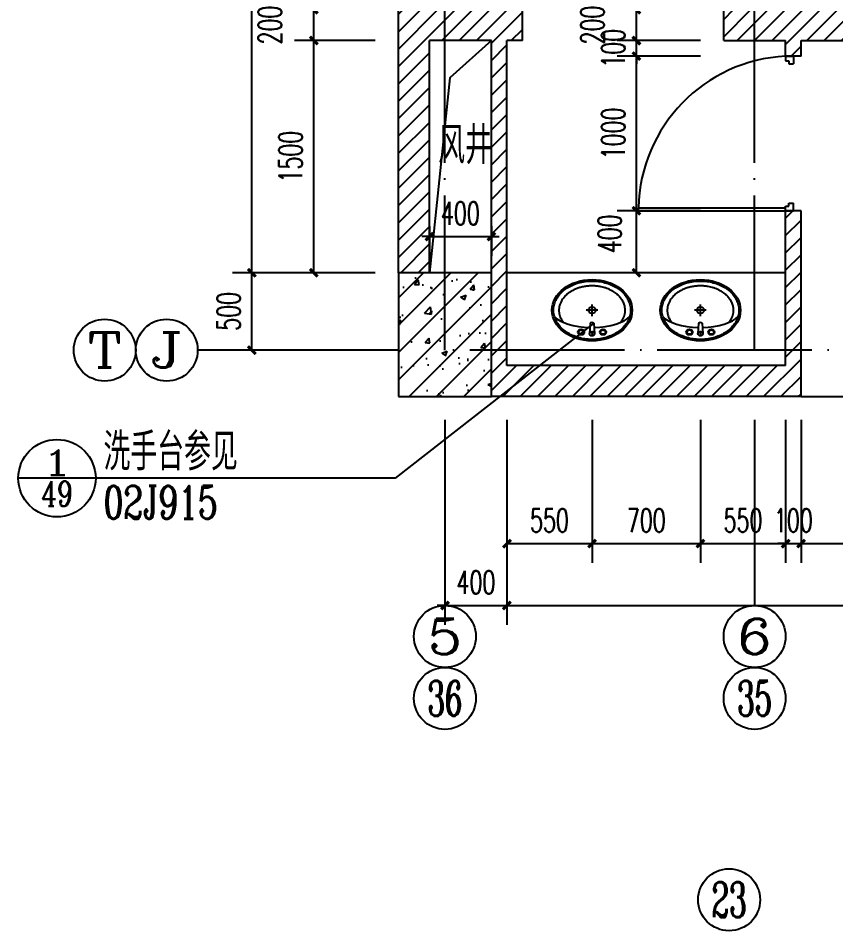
# Model space of a CAD drawing. Extents: x 307762 to 522490, y -326758 to -245675.
# Drawn here: x 349380 to 354660, y -309156 to -303261 of the extents above; entities that cross this region are included whole.
import ezdxf
from ezdxf.enums import TextEntityAlignment as Align

# ---------------------------------------------------------------- set-up
doc = ezdxf.new("R2010")
doc.units = 0
doc.header["$LTSCALE"] = 1000
doc.header["$MEASUREMENT"] = 0
doc.linetypes.add('DOTE', pattern=[2.42, 2, -0.2, 0.02, -0.2])
doc.layers.get('0').update_dxf_attribs({"linetype": 'CONTINUOUS'})
doc.layers.get('Defpoints').update_dxf_attribs({"color": 6, "linetype": 'CONTINUOUS'})
for name, color, linetype in [('A-卫生间', 173, 'CONTINUOUS'), ('A-墙线', 2, 'CONTINUOUS'), ('A-门', 167, 'CONTINUOUS'), ('AXIS', 3, 'CONTINUOUS'), ('AXIS_TEXT', 7, 'CONTINUOUS'), ('COLUMN', 2, 'CONTINUOUS'), ('DIM_IDEN', 3, 'CONTINUOUS'), ('DOTE', 1, 'DOTE'), ('PUB_DIM', 3, 'CONTINUOUS'), ('PUB_HATCH', 250, 'CONTINUOUS'), ('PUB_TEXT', 7, 'CONTINUOUS'), ('洞口线', 207, 'CONTINUOUS')]:
    doc.layers.add(name, color=color, linetype=linetype)
doc.styles.add('_TCH_AXIS', font='COMPLEX', dxfattribs={"bigfont": 'GBCBIG'})
doc.styles.add('_TCH_DIM', font='SIMPLEX', dxfattribs={"bigfont": 'GBCBIG'})
doc.styles.add('_TCH_LABEL', font='COMPLEX', dxfattribs={"bigfont": 'GBCBIG'})
doc.styles.add('COMPLEX', font='COMPLEX')
doc.styles.add('DIM_FONT', font='SIMPLEX.shx', dxfattribs={"width": 0.65})
doc.dimstyles.new('DIMN50', dxfattribs={"dimscale": 0.5, "dimtxt": 300, "dimasz": 100, "dimexe": 250, "dimexo": 300, "dimgap": 150, "dimtad": 1, "dimdec": 0, "dimzin": 0, "dimdsep": 46, "dimtxsty": 'DIM_FONT', "dimblk": 'ARCHTICK', "dimcen": 0.09, "dimclrt": 7, "dimazin": 2, "dimtfac": 1, "dimtdec": 0, "dimtix": 1, "dimtmove": 2, "dimatfit": 3, "dimfxl": 0, "dimtolj": 1, "dimtzin": 0, "dimarcsym": 0})

# ---------------------------------------------------------------- blocks, each defined once
blk = doc.blocks.new('手盆')
at = {"layer": 'A-卫生间'}
for p, q in [((113.4, 11.8), (46, 15.8)), ((160.3, 0), (235.3, 0)), ((197.8, -36.7), (197.8, 38.4)), ((113.4, -10.8), (46, -15.8))]:
    blk.add_line(p, q, dxfattribs=at)
for centre, major_axis, ratio, start_param, end_param in [((197.8, 0), (0, 259), 0.763797, 3.141593, 9.424778), ((194, 0), (0, 259), 0.413212, 0.351725, 1.519021), ((106.1, 0.5), (0, 13.9), 0.9, 3.760941, 5.663837), ((194, 0), (0, 259), 0.413212, 1.620217, 2.789865)]:
    blk.add_ellipse(centre, major_axis=major_axis, ratio=ratio, start_param=start_param, end_param=end_param, dxfattribs=at)
for centre, major_axis in [((56.4, 70.6), (0, 20.6)), ((56.4, 70.6), (0, 15.6)), ((46, 0), (0, 15.8)), ((197.8, 0), (0, 23.4)), ((56.4, -70.6), (0, 20.6)), ((56.4, -70.6), (0, 15.6))]:
    blk.add_ellipse(centre, major_axis=major_axis, ratio=0.9, dxfattribs=at)
for points, knots in [([(197.8, -249), (204.4, -249), (211, -248.5), (228.3, -246.1), (239, -243.4), (259.8, -235.6), (270, -230.5), (289.6, -218.1), (299, -210.7), (316.7, -194), (325, -184.6), (340.3, -164), (347.3, -152.8), (359.7, -129), (365.1, -116.4), (374.2, -90.1), (377.9, -76.4), (383.4, -48.4), (385.2, -34.1), (386.9, -5.2), (386.8, 9.3), (384.7, 38.2), (382.7, 52.5), (376.9, 80.3), (373, 93.9), (363.6, 120.1), (358, 132.6), (345.3, 156.1), (338.2, 167.1), (322.7, 187.3), (314.2, 196.5), (296.3, 212.9), (286.8, 220), (267.1, 232.1), (256.9, 236.9), (235.9, 244.3), (225.2, 246.8), (203.6, 249.3), (192.8, 249.3), (171.2, 246.9), (160.5, 244.5), (139.5, 237.3), (129.3, 232.4), (109.5, 220.5), (100, 213.4), (82.1, 197.2), (73.6, 188), (58, 167.9), (50.8, 156.9), (38.1, 133.4), (32.4, 121), (22.9, 94.9), (19, 81.3), (13.1, 53.5), (11, 39.2), (8.8, 10.4), (8.7, -4.1), (10.3, -33), (12.1, -47.3), (17.5, -75.4), (21.2, -89.1), (30.2, -115.5), (35.6, -128.1), (47.9, -152), (54.8, -163.2), (70.1, -183.9), (78.4, -193.3), (96, -210.2), (105.4, -217.6), (124.9, -230.1), (135.1, -235.3), (155.9, -243.2), (166.6, -246), (184.1, -248.5), (191, -249), (197.8, -249)], [0, 0, 0, 0, 0.105369, 0.105369, 0.278747, 0.278747, 0.452125, 0.452125, 0.625504, 0.625504, 0.798882, 0.798882, 0.97226, 0.97226, 1.145639, 1.145639, 1.319017, 1.319017, 1.492395, 1.492395, 1.665774, 1.665774, 1.839152, 1.839152, 2.01253, 2.01253, 2.185909, 2.185909, 2.359287, 2.359287, 2.532665, 2.532665, 2.706044, 2.706044, 2.879422, 2.879422, 3.0528, 3.0528, 3.226179, 3.226179, 3.399557, 3.399557, 3.572935, 3.572935, 3.746313, 3.746313, 3.919692, 3.919692, 4.09307, 4.09307, 4.266448, 4.266448, 4.439827, 4.439827, 4.613205, 4.613205, 4.786583, 4.786583, 4.959962, 4.959962, 5.13334, 5.13334, 5.306718, 5.306718, 5.480097, 5.480097, 5.653475, 5.653475, 5.826853, 5.826853, 6.000232, 6.000232, 6.17361, 6.17361, 6.283185, 6.283185, 6.283185, 6.283185]), ([(119.2, -185.1), (121, -186.6), (122.8, -187.9), (129.9, -193), (135.3, -196.4), (146.3, -202.3), (151.9, -204.8), (163.2, -208.9), (168.9, -210.5), (180.3, -212.8), (185.8, -213.5), (193.6, -213.9), (195.7, -214), (197.8, -214), (203.7, -214), (209.5, -213.6), (222.3, -211.6), (229.3, -209.9), (240.8, -205.9), (245.3, -204), (254.2, -199.8), (258.6, -197.3), (268.8, -191), (274.5, -186.9), (285.6, -177.6), (290.9, -172.5), (300.1, -162.5), (304.1, -157.7), (313.6, -145), (318.9, -136.7), (326.6, -122.8), (329.2, -117.5), (334.1, -106.7), (336.4, -101.1), (340.8, -89.4), (342.8, -83.2), (346.4, -70.6), (347.9, -64.2), (351.1, -49), (352.5, -40.1), (354.4, -22.2), (355, -13.2), (355.2, 4.9), (355, 14), (353.5, 32), (352.4, 40.9), (349.4, 57.8), (347.6, 65.8), (343.4, 81.5), (340.9, 89.1), (335.4, 103.9), (332.3, 111.1), (325.5, 125), (321.8, 131.6), (313.9, 144.3), (309.7, 150.3), (300.9, 161.6), (296.2, 166.9), (286.5, 176.7), (281.4, 181.2), (271.8, 188.8), (267.3, 191.9), (256.4, 198.7), (249.8, 202.1), (238.1, 206.9), (233, 208.7), (222.6, 211.4), (217.4, 212.4), (205.2, 214), (198.1, 214.2), (186, 213.5), (180.9, 212.9), (170.9, 210.9), (165.9, 209.6), (151, 204.7), (141.3, 200.1), (127.5, 191.4), (123.3, 188.4), (119.2, 185.1)], [5.740897, 5.740897, 5.740897, 5.740897, 5.780874, 5.780874, 5.896829, 5.896829, 6.012784, 6.012784, 6.128739, 6.128739, 6.240697, 6.240697, 6.283185, 6.283185, 6.283185, 6.399826, 6.399826, 6.5409, 6.5409, 6.634, 6.634, 6.7271, 6.7271, 6.852188, 6.852188, 6.977276, 6.977276, 7.077377, 7.077377, 7.229977, 7.229977, 7.317389, 7.317389, 7.404801, 7.404801, 7.497094, 7.497094, 7.589386, 7.589386, 7.712334, 7.712334, 7.835281, 7.835281, 7.958228, 7.958228, 8.081175, 8.081175, 8.194983, 8.194983, 8.30879, 8.30879, 8.422598, 8.422598, 8.537599, 8.537599, 8.6526, 8.6526, 8.767602, 8.767602, 8.884432, 8.884432, 8.982435, 8.982435, 9.119467, 9.119467, 9.224191, 9.224191, 9.328914, 9.328914, 9.470087, 9.470087, 9.571187, 9.571187, 9.672288, 9.672288, 9.874489, 9.874489, 9.967059, 9.967059, 9.967059, 9.967059])]:
    blk.add_open_spline(points, degree=3, knots=knots, dxfattribs=at)
blk.add_point((46, 0), dxfattribs=at)
blk = doc.blocks.new('_ArchTick')
at = {"color": 0, "linetype": 'ByBlock', "const_width": 0.4}
blk.add_lwpolyline([(-0.5, -0.5), (0.5, 0.5)], dxfattribs=at)
blk = doc.blocks.new('*D309')
at = {"layer": 'Defpoints', "color": 0}
for p in [(352036.2, -304454.9), (352436.2, -304454.9), (352436.2, -304671.2)]:
    blk.add_point(p, dxfattribs=at)
at = {"layer": 'PUB_DIM', "color": 0, "lineweight": -2}
for p, q in [((352036.2, -304604.9), (352036.2, -304796.2)), ((352436.2, -304604.9), (352436.2, -304796.2)), ((352036.2, -304671.2), (351986.2, -304671.2)), ((352036.2, -304671.2), (352436.2, -304671.2)), ((352436.2, -304671.2), (352486.2, -304671.2))]:
    blk.add_line(p, q, dxfattribs=at)
at = {"layer": 'PUB_DIM', "color": 0, "lineweight": -2, "xscale": 50, "yscale": 50, "zscale": 50}
blk.add_blockref('_ArchTick', (352036.2, -304671.2), dxfattribs=at)
at = {"layer": 'PUB_DIM', "color": 0, "lineweight": -2, "xscale": 50, "yscale": 50, "zscale": 50, "rotation": 180}
blk.add_blockref('_ArchTick', (352436.2, -304671.2), dxfattribs=at)
at = {"layer": 'PUB_DIM', "color": 7, "insert": (352236.2, -304521.2), "char_height": 150, "attachment_point": 5, "style": 'DIM_FONT'}
blk.add_mtext('\\A1;400', dxfattribs=at)
blk = doc.blocks.new('*D367')
at = {"layer": 'Defpoints', "color": 0}
for p in [(353372.6, -304504.9), (353936.2, -304504.9), (353936.2, -304904.9)]:
    blk.add_point(p, dxfattribs=at)
at = {"layer": 'PUB_DIM', "color": 0, "lineweight": -2}
for p, q in [((353786.2, -304504.9), (353247.6, -304504.9)), ((353372.6, -304904.9), (353372.6, -304504.9)), ((353786.2, -304904.9), (353247.6, -304904.9))]:
    blk.add_line(p, q, dxfattribs=at)
at = {"layer": 'PUB_DIM', "color": 0, "lineweight": -2, "xscale": 50, "yscale": 50, "zscale": 50}
for p, rotation in [((353372.6, -304504.9), 90), ((353372.6, -304904.9), 270)]:
    blk.add_blockref('_ArchTick', p, dxfattribs=dict(at, rotation=rotation))
at = {"layer": 'PUB_DIM', "color": 7, "insert": (353200.1, -304653.6), "char_height": 150, "attachment_point": 5, "rotation": 90, "style": 'DIM_FONT'}
blk.add_mtext('\\A1;400', dxfattribs=at)
blk = doc.blocks.new('*D368')
at = {"layer": 'Defpoints', "color": 0}
for p in [(353372.6, -303504.9), (353936.2, -303504.9), (353936.2, -304504.9)]:
    blk.add_point(p, dxfattribs=at)
at = {"layer": 'PUB_DIM', "color": 0, "lineweight": -2}
for p, q in [((353786.2, -303504.9), (353247.6, -303504.9)), ((353372.6, -304504.9), (353372.6, -303504.9)), ((353786.2, -304504.9), (353247.6, -304504.9))]:
    blk.add_line(p, q, dxfattribs=at)
at = {"layer": 'PUB_DIM', "color": 0, "lineweight": -2, "xscale": 50, "yscale": 50, "zscale": 50}
for p, rotation in [((353372.6, -303504.9), 90), ((353372.6, -304504.9), 270)]:
    blk.add_blockref('_ArchTick', p, dxfattribs=dict(at, rotation=rotation))
at = {"layer": 'PUB_DIM', "color": 7, "insert": (353222.6, -304004.9), "char_height": 150, "attachment_point": 5, "rotation": 90, "style": 'DIM_FONT'}
blk.add_mtext('\\A1;1000', dxfattribs=at)
blk = doc.blocks.new('*D369')
at = {"layer": 'Defpoints', "color": 0}
for p in [(353372.6, -303404.9), (353936.2, -303404.9), (353936.2, -303504.9)]:
    blk.add_point(p, dxfattribs=at)
at = {"layer": 'PUB_DIM', "color": 0, "lineweight": -2}
for p, q in [((353372.6, -303404.9), (353372.6, -303354.9)), ((353786.2, -303404.9), (353247.6, -303404.9)), ((353372.6, -303504.9), (353372.6, -303404.9)), ((353786.2, -303504.9), (353247.6, -303504.9)), ((353372.6, -303504.9), (353372.6, -303554.9))]:
    blk.add_line(p, q, dxfattribs=at)
at = {"layer": 'PUB_DIM', "color": 0, "lineweight": -2, "xscale": 50, "yscale": 50, "zscale": 50}
for p, rotation in [((353372.6, -303404.9), 270), ((353372.6, -303504.9), 90)]:
    blk.add_blockref('_ArchTick', p, dxfattribs=dict(at, rotation=rotation))
at = {"layer": 'PUB_DIM', "color": 7, "insert": (353222.6, -303454.9), "char_height": 150, "attachment_point": 5, "rotation": 90, "style": 'DIM_FONT'}
blk.add_mtext('\\A1;100', dxfattribs=at)
blk = doc.blocks.new('*D370')
at = {"layer": 'Defpoints', "color": 0}
for p in [(353372.6, -303204.9), (353936.2, -303204.9), (353936.2, -303404.9)]:
    blk.add_point(p, dxfattribs=at)
at = {"layer": 'PUB_DIM', "color": 0, "lineweight": -2}
for p, q in [((353786.2, -303204.9), (353247.6, -303204.9)), ((353372.6, -303404.9), (353372.6, -303204.9)), ((353786.2, -303404.9), (353247.6, -303404.9))]:
    blk.add_line(p, q, dxfattribs=at)
at = {"layer": 'PUB_DIM', "color": 0, "lineweight": -2, "xscale": 50, "yscale": 50, "zscale": 50}
for p, rotation in [((353372.6, -303204.9), 90), ((353372.6, -303404.9), 270)]:
    blk.add_blockref('_ArchTick', p, dxfattribs=dict(at, rotation=rotation))
at = {"layer": 'PUB_DIM', "color": 7, "insert": (353088.8, -303304.9), "char_height": 150, "attachment_point": 5, "rotation": 90, "style": 'DIM_FONT'}
blk.add_mtext('\\A1;200', dxfattribs=at)
blk = doc.blocks.new('*D395')
at = {"layer": 'AXIS', "color": 0, "lineweight": -2}
for p, q in [((351686.2, -303204.9), (351164, -303204.9)), ((351289, -303404.9), (351289, -303204.9)), ((351686.2, -303404.9), (351164, -303404.9))]:
    blk.add_line(p, q, dxfattribs=at)
at = {"layer": 'Defpoints', "color": 0}
for p in [(351289, -303204.9), (351836.2, -303204.9), (351836.2, -303404.9)]:
    blk.add_point(p, dxfattribs=at)
at = {"layer": 'AXIS', "color": 0, "lineweight": -2, "xscale": 50, "yscale": 50, "zscale": 50}
for p, rotation in [((351289, -303204.9), 90), ((351289, -303404.9), 270)]:
    blk.add_blockref('_ArchTick', p, dxfattribs=dict(at, rotation=rotation))
at = {"layer": 'AXIS', "color": 7, "insert": (351005.3, -303304.9), "char_height": 150, "attachment_point": 5, "rotation": 90, "style": 'DIM_FONT'}
blk.add_mtext('\\A1;200', dxfattribs=at)
blk = doc.blocks.new('*D396')
at = {"layer": 'AXIS', "color": 0, "lineweight": -2}
for p, q in [((351686.2, -303404.9), (351164, -303404.9)), ((351289, -304904.9), (351289, -303404.9)), ((351686.2, -304904.9), (351164, -304904.9))]:
    blk.add_line(p, q, dxfattribs=at)
at = {"layer": 'Defpoints', "color": 0}
for p in [(351289, -303404.9), (351836.2, -303404.9), (351836.2, -304904.9)]:
    blk.add_point(p, dxfattribs=at)
at = {"layer": 'AXIS', "color": 0, "lineweight": -2, "xscale": 50, "yscale": 50, "zscale": 50}
for p, rotation in [((351289, -303404.9), 90), ((351289, -304904.9), 270)]:
    blk.add_blockref('_ArchTick', p, dxfattribs=dict(at, rotation=rotation))
at = {"layer": 'AXIS', "color": 7, "insert": (351139, -304154.9), "char_height": 150, "attachment_point": 5, "rotation": 90, "style": 'DIM_FONT'}
blk.add_mtext('\\A1;1500', dxfattribs=at)
blk = doc.blocks.new('*D398')
at = {"layer": 'AXIS', "color": 0, "lineweight": -2}
for p, q in [((351686.2, -297504.9), (350764, -297504.9)), ((350889, -304904.9), (350889, -297504.9)), ((351686.2, -304904.9), (350764, -304904.9))]:
    blk.add_line(p, q, dxfattribs=at)
at = {"layer": 'Defpoints', "color": 0}
for p in [(350889, -297504.9), (351836.2, -297504.9), (351836.2, -304904.9)]:
    blk.add_point(p, dxfattribs=at)
at = {"layer": 'AXIS', "color": 0, "lineweight": -2, "xscale": 50, "yscale": 50, "zscale": 50}
for p, rotation in [((350889, -297504.9), 90), ((350889, -304904.9), 270)]:
    blk.add_blockref('_ArchTick', p, dxfattribs=dict(at, rotation=rotation))
at = {"layer": 'AXIS', "color": 7, "insert": (350739, -301204.9), "char_height": 150, "attachment_point": 5, "rotation": 90, "style": 'DIM_FONT'}
blk.add_mtext('\\A1;7400', dxfattribs=at)
blk = doc.blocks.new('*D399')
at = {"layer": 'AXIS', "color": 0, "lineweight": -2}
for p, q in [((351686.2, -304904.9), (350764, -304904.9)), ((350889, -305404.9), (350889, -304904.9)), ((351686.2, -305404.9), (350764, -305404.9))]:
    blk.add_line(p, q, dxfattribs=at)
at = {"layer": 'Defpoints', "color": 0}
for p in [(350889, -304904.9), (351836.2, -304904.9), (351836.2, -305404.9)]:
    blk.add_point(p, dxfattribs=at)
at = {"layer": 'AXIS', "color": 0, "lineweight": -2, "xscale": 50, "yscale": 50, "zscale": 50}
for p, rotation in [((350889, -304904.9), 90), ((350889, -305404.9), 270)]:
    blk.add_blockref('_ArchTick', p, dxfattribs=dict(at, rotation=rotation))
at = {"layer": 'AXIS', "color": 7, "insert": (350739, -305154.9), "char_height": 150, "attachment_point": 5, "rotation": 90, "style": 'DIM_FONT'}
blk.add_mtext('\\A1;500', dxfattribs=at)
blk = doc.blocks.new('*D400')
at = {"layer": 'AXIS', "color": 0, "lineweight": -2}
for p, q in [((352536.2, -305854.9), (352536.2, -306779.9)), ((353086.2, -305854.9), (353086.2, -306779.9)), ((352536.2, -306654.9), (353086.2, -306654.9))]:
    blk.add_line(p, q, dxfattribs=at)
at = {"layer": 'Defpoints', "color": 0}
for p in [(352536.2, -305704.9), (353086.2, -305704.9), (353086.2, -306654.9)]:
    blk.add_point(p, dxfattribs=at)
at = {"layer": 'AXIS', "color": 0, "lineweight": -2, "xscale": 50, "yscale": 50, "zscale": 50, "rotation": 180}
blk.add_blockref('_ArchTick', (352536.2, -306654.9), dxfattribs=at)
at = {"layer": 'AXIS', "color": 0, "lineweight": -2, "xscale": 50, "yscale": 50, "zscale": 50}
blk.add_blockref('_ArchTick', (353086.2, -306654.9), dxfattribs=at)
at = {"layer": 'AXIS', "color": 7, "insert": (352811.2, -306504.9), "char_height": 150, "attachment_point": 5, "style": 'DIM_FONT'}
blk.add_mtext('\\A1;550', dxfattribs=at)
blk = doc.blocks.new('*D401')
at = {"layer": 'AXIS', "color": 0, "lineweight": -2}
for p, q in [((353086.2, -305854.9), (353086.2, -306779.9)), ((353785.9, -305854.9), (353785.9, -306779.9)), ((353086.2, -306654.9), (353785.9, -306654.9))]:
    blk.add_line(p, q, dxfattribs=at)
at = {"layer": 'Defpoints', "color": 0}
for p in [(353086.2, -305704.9), (353785.9, -305704.9), (353785.9, -306654.9)]:
    blk.add_point(p, dxfattribs=at)
at = {"layer": 'AXIS', "color": 0, "lineweight": -2, "xscale": 50, "yscale": 50, "zscale": 50, "rotation": 180}
blk.add_blockref('_ArchTick', (353086.2, -306654.9), dxfattribs=at)
at = {"layer": 'AXIS', "color": 0, "lineweight": -2, "xscale": 50, "yscale": 50, "zscale": 50}
blk.add_blockref('_ArchTick', (353785.9, -306654.9), dxfattribs=at)
at = {"layer": 'AXIS', "color": 7, "insert": (353436.1, -306504.9), "char_height": 150, "attachment_point": 5, "style": 'DIM_FONT'}
blk.add_mtext('\\A1;700', dxfattribs=at)
blk = doc.blocks.new('*D402')
at = {"layer": 'AXIS', "color": 0, "lineweight": -2}
for p, q in [((353785.9, -305854.9), (353785.9, -306779.9)), ((354336.2, -305854.9), (354336.2, -306779.9)), ((353785.9, -306654.9), (354336.2, -306654.9))]:
    blk.add_line(p, q, dxfattribs=at)
at = {"layer": 'Defpoints', "color": 0}
for p in [(353785.9, -305704.9), (354336.2, -305704.9), (354336.2, -306654.9)]:
    blk.add_point(p, dxfattribs=at)
at = {"layer": 'AXIS', "color": 0, "lineweight": -2, "xscale": 50, "yscale": 50, "zscale": 50, "rotation": 180}
blk.add_blockref('_ArchTick', (353785.9, -306654.9), dxfattribs=at)
at = {"layer": 'AXIS', "color": 0, "lineweight": -2, "xscale": 50, "yscale": 50, "zscale": 50}
blk.add_blockref('_ArchTick', (354336.2, -306654.9), dxfattribs=at)
at = {"layer": 'AXIS', "color": 7, "insert": (354061.1, -306504.9), "char_height": 150, "attachment_point": 5, "style": 'DIM_FONT'}
blk.add_mtext('\\A1;550', dxfattribs=at)
blk = doc.blocks.new('*D403')
at = {"layer": 'AXIS', "color": 0, "lineweight": -2}
for p, q in [((354336.2, -305854.9), (354336.2, -306779.9)), ((354436.2, -305854.9), (354436.2, -306779.9)), ((354336.2, -306654.9), (354286.2, -306654.9)), ((354336.2, -306654.9), (354436.2, -306654.9)), ((354436.2, -306654.9), (354486.2, -306654.9))]:
    blk.add_line(p, q, dxfattribs=at)
at = {"layer": 'Defpoints', "color": 0}
for p in [(354336.2, -305704.9), (354436.2, -305704.9), (354436.2, -306654.9)]:
    blk.add_point(p, dxfattribs=at)
at = {"layer": 'AXIS', "color": 0, "lineweight": -2, "xscale": 50, "yscale": 50, "zscale": 50}
blk.add_blockref('_ArchTick', (354336.2, -306654.9), dxfattribs=at)
at = {"layer": 'AXIS', "color": 0, "lineweight": -2, "xscale": 50, "yscale": 50, "zscale": 50, "rotation": 180}
blk.add_blockref('_ArchTick', (354436.2, -306654.9), dxfattribs=at)
at = {"layer": 'AXIS', "color": 7, "insert": (354386.2, -306504.9), "char_height": 150, "attachment_point": 5, "style": 'DIM_FONT'}
blk.add_mtext('\\A1;100', dxfattribs=at)
blk = doc.blocks.new('*D404')
at = {"layer": 'AXIS', "color": 0, "lineweight": -2}
for p, q in [((354436.2, -305854.9), (354436.2, -306779.9)), ((355936.2, -305854.9), (355936.2, -306779.9)), ((354436.2, -306654.9), (355936.2, -306654.9))]:
    blk.add_line(p, q, dxfattribs=at)
at = {"layer": 'Defpoints', "color": 0}
for p in [(354436.2, -305704.9), (355936.2, -305704.9), (355936.2, -306654.9)]:
    blk.add_point(p, dxfattribs=at)
at = {"layer": 'AXIS', "color": 0, "lineweight": -2, "xscale": 50, "yscale": 50, "zscale": 50, "rotation": 180}
blk.add_blockref('_ArchTick', (354436.2, -306654.9), dxfattribs=at)
at = {"layer": 'AXIS', "color": 0, "lineweight": -2, "xscale": 50, "yscale": 50, "zscale": 50}
blk.add_blockref('_ArchTick', (355936.2, -306654.9), dxfattribs=at)
at = {"layer": 'AXIS', "color": 7, "insert": (355186.2, -306504.9), "char_height": 150, "attachment_point": 5, "style": 'DIM_FONT'}
blk.add_mtext('\\A1;1500', dxfattribs=at)
blk = doc.blocks.new('*D409')
at = {"layer": 'AXIS', "color": 0, "lineweight": -2}
for p, q in [((352136.2, -305854.9), (352136.2, -307179.9)), ((352536.2, -305854.9), (352536.2, -307179.9)), ((352136.2, -307054.9), (352086.2, -307054.9)), ((352136.2, -307054.9), (352536.2, -307054.9)), ((352536.2, -307054.9), (352586.2, -307054.9))]:
    blk.add_line(p, q, dxfattribs=at)
at = {"layer": 'Defpoints', "color": 0}
for p in [(352136.2, -305704.9), (352536.2, -305704.9), (352536.2, -307054.9)]:
    blk.add_point(p, dxfattribs=at)
at = {"layer": 'AXIS', "color": 0, "lineweight": -2, "xscale": 50, "yscale": 50, "zscale": 50}
blk.add_blockref('_ArchTick', (352136.2, -307054.9), dxfattribs=at)
at = {"layer": 'AXIS', "color": 0, "lineweight": -2, "xscale": 50, "yscale": 50, "zscale": 50, "rotation": 180}
blk.add_blockref('_ArchTick', (352536.2, -307054.9), dxfattribs=at)
at = {"layer": 'AXIS', "color": 7, "insert": (352336.2, -306904.9), "char_height": 150, "attachment_point": 5, "style": 'DIM_FONT'}
blk.add_mtext('\\A1;400', dxfattribs=at)
blk = doc.blocks.new('*D410')
at = {"layer": 'AXIS', "color": 0, "lineweight": -2}
for p, q in [((352536.2, -305854.9), (352536.2, -307179.9)), ((357836.2, -305854.9), (357836.2, -307179.9)), ((352536.2, -307054.9), (357836.2, -307054.9))]:
    blk.add_line(p, q, dxfattribs=at)
at = {"layer": 'Defpoints', "color": 0}
for p in [(352536.2, -305704.9), (357836.2, -305704.9), (357836.2, -307054.9)]:
    blk.add_point(p, dxfattribs=at)
at = {"layer": 'AXIS', "color": 0, "lineweight": -2, "xscale": 50, "yscale": 50, "zscale": 50, "rotation": 180}
blk.add_blockref('_ArchTick', (352536.2, -307054.9), dxfattribs=at)
at = {"layer": 'AXIS', "color": 0, "lineweight": -2, "xscale": 50, "yscale": 50, "zscale": 50}
blk.add_blockref('_ArchTick', (357836.2, -307054.9), dxfattribs=at)
at = {"layer": 'AXIS', "color": 7, "insert": (355186.2, -306904.9), "char_height": 150, "attachment_point": 5, "style": 'DIM_FONT'}
blk.add_mtext('\\A1;5300', dxfattribs=at)
blk = doc.blocks.new('_AXISO')
blk.add_circle((0, 0), 0.5)
at = {"layer": 'AXIS_TEXT', "style": 'COMPLEX', "width": 1.041667}
blk.add_attdef('A', text='', height=0.56, dxfattribs=at).set_placement((-0.25, -0.28), (0.25, -0.28), align=Align.FIT)

msp = doc.modelspace()

# ---------------------------------------------------------------- hatches: boundary and pattern name
at = {"layer": 'PUB_HATCH'}
h = msp.add_hatch(dxfattribs=at)
h.set_pattern_fill('ANSI31', color=256, scale=50, style=0)
h.set_pattern_definition([(45, (351836.245, -305704.93), (-56.1266, 56.1266), [])])
h.paths.add_polyline_path([(358036.2, -297904.9), (357836.2, -297904.9), (357836.2, -304904.9), (358536.2, -304904.9), (358536.2, -304804.9), (358636.2, -304804.9), (358636.2, -304761.2), (358531.2, -304723.9), (358741.2, -304686.9), (358636.2, -304648.7), (358636.2, -304604.9), (358036.2, -304604.9)])
h.paths.add_polyline_path([(357836.2, -297304.9), (358236.2, -297304.9), (358236.2, -296809.4), (358092.5, -296809.4), (358055.2, -296914.4), (358018.2, -296704.4), (357980, -296809.4), (357836.2, -296809.4), (357836.2, -297104.9), (357336.2, -297104.9), (357336.2, -297154.9), (357286.2, -297154.9), (357286.2, -297204.9), (357086.2, -297204.9), (357086.2, -297254.9), (357036.2, -297254.9), (357036.2, -297504.9), (357836.2, -297504.9)])
h.paths.add_polyline_path([(355336.2, -297504.9), (355836.2, -297504.9), (355836.2, -297254.9), (355786.2, -297254.9), (355786.2, -297204.9), (355586.2, -297204.9), (355586.2, -297154.9), (355536.2, -297154.9), (355536.2, -297104.9), (354936.2, -297104.9), (354936.2, -297154.9), (354886.2, -297154.9), (354886.2, -297204.9), (354686.2, -297204.9), (354686.2, -297254.9), (354636.2, -297254.9), (354636.2, -297504.9), (355136.2, -297504.9), (355136.2, -303204.9), (353936.2, -303204.9), (353936.2, -303404.9), (354336.2, -303404.9), (354336.2, -303504.9), (354436.2, -303504.9), (354436.2, -303404.9), (355936.2, -303404.9), (355936.2, -303504.9), (356036.2, -303504.9), (356036.2, -303404.9), (356536.2, -303404.9), (356536.2, -303204.9), (355336.2, -303204.9)])
h.paths.add_polyline_path([(357836.2, -305504.9), (356036.2, -305504.9), (356036.2, -304504.9), (355936.2, -304504.9), (355936.2, -305704.9), (357836.2, -305704.9)])
h.paths.add_polyline_path([(354436.2, -304504.9), (354336.2, -304504.9), (354336.2, -305504.9), (352536.2, -305504.9), (352536.2, -303404.9), (352636.2, -303404.9), (352636.2, -303204.9), (352036.2, -303204.9), (352036.2, -297904.9), (351836.2, -297904.9), (351836.2, -304904.9), (352036.2, -304904.9), (352036.2, -303404.9), (352436.2, -303404.9), (352436.2, -305504.9), (352436.2, -305704.9), (354436.2, -305704.9)])
h.paths.add_polyline_path([(353386.2, -297204.9), (353186.2, -297204.9), (353186.2, -297154.9), (353136.2, -297154.9), (353136.2, -297104.9), (352436.2, -297104.9), (352436.2, -297504.9), (353436.2, -297504.9), (353436.2, -297254.9), (353386.2, -297254.9)])
h = msp.add_hatch(dxfattribs=at)
h.set_pattern_fill('钢筋混凝土', color=256, scale=50, style=0)
h.set_pattern_definition([(45, (0, 0), (-88.388348, 88.388348), []), (50, (0, 0), (358.6301, -31.37607), [37.5, -412.5]), (355, (0, 0), (-69.37567, 376.09607), [30, -330]), (100.4514, (29.9, -2.6), (289.2547, 344.71977), [31.8701, -350.57106]), (46.1842, (0, 100), (533.62052, -82.7595), [56.25, -618.75]), (96.6356, (44.47, 93.1), (467.33135, 487.05894), [47.80514, -525.8565]), (351.1842, (0, 100), (467.331, 487.0593), [45, -495]), (21, (50, 75), (298.45353, -201.30945), [37.5, -412.5]), (326, (50, 75), (121.65767, 362.57502), [30, -330]), (71.4514, (74.87, 58.22), (420.11131, 161.26525), [31.8701, -350.57106]), (37.5, (0, 0), (6.079928, 166.446927), [0, -326, 0, -335, 0, -331.25]), (7.5, (0, 0), (131.53477, 197.205856), [0, -191, 0, -318.5, 0, -126.25]), (327.5, (-111.5, 0), (266.91122, -11.277436), [0, -125, 0, -390, 0, -517.5]), (317.5, (-161.5, 0), (291.59308, 50.05249), [0, -162.5, 0, -259, 0, -367.5])])
h.paths.add_polyline_path([(352436.2, -304904.9), (351836.2, -304904.9), (351836.2, -305704.9), (352436.2, -305704.9)])

# ---------------------------------------------------------------- linework, layer by layer
at = {"layer": 'A-卫生间'}
for p, q in [((354336.2, -304904.9), (352536.2, -304904.9)), ((354436.2, -305704.9), (355936.2, -305704.9))]:
    msp.add_line(p, q, dxfattribs=at)
at = {"layer": 'A-墙线'}
for p, q in [((351836.2, -304904.9), (351836.2, -297904.9)), ((352636.2, -303404.9), (352636.2, -303204.9)), ((353936.2, -303404.9), (353936.2, -303204.9)), ((352036.2, -304904.9), (352036.2, -303404.9)), ((352436.2, -303404.9), (352036.2, -303404.9)), ((352436.2, -305504.9), (352436.2, -303404.9)), ((352636.2, -303404.9), (352536.2, -303404.9)), ((352536.2, -305504.9), (352536.2, -303404.9)), ((353936.2, -303404.9), (354336.2, -303404.9)), ((354336.2, -303504.9), (354336.2, -303404.9)), ((354436.2, -303504.9), (354436.2, -303404.9)), ((354436.2, -303404.9), (355936.2, -303404.9)), ((354436.2, -303504.9), (354336.2, -303504.9)), ((354336.2, -305504.9), (354336.2, -304504.9)), ((354436.2, -304504.9), (354336.2, -304504.9)), ((354436.2, -305704.9), (354436.2, -304504.9)), ((354336.2, -305504.9), (352536.2, -305504.9)), ((354436.2, -305704.9), (352436.2, -305704.9))]:
    msp.add_line(p, q, dxfattribs=at)
at = {"layer": 'A-门'}
for p, q in [((354336.2, -303504.9), (354336.2, -303534.9)), ((354336.2, -303504.9), (354386.2, -303504.9)), ((354336.2, -303534.9), (354356.2, -303534.9)), ((354356.2, -303534.9), (354356.2, -303554.9)), ((354386.2, -303504.9), (354386.2, -303554.9)), ((354356.2, -303554.9), (354386.2, -303554.9)), ((354336.2, -304474.9), (354356.2, -304474.9)), ((354336.2, -304504.9), (354336.2, -304474.9)), ((354356.2, -304454.9), (354386.2, -304454.9)), ((354356.2, -304474.9), (354356.2, -304454.9)), ((354386.2, -304504.9), (354386.2, -304454.9)), ((353386.2, -304484.9), (354336.2, -304484.9)), ((353386.2, -304504.9), (353386.2, -304484.9)), ((353386.2, -304504.9), (354386.2, -304504.9))]:
    msp.add_line(p, q, dxfattribs=at)
msp.add_arc((354386.2, -304504.9), 1000, 92.86598, 178.85401, dxfattribs=at)
at = {"layer": 'AXIS'}
for p, q in [((350139, -305404.9), (350139, -305404.9)), ((351836.2, -305404.9), (350539, -305404.9)), ((352136.2, -305854.9), (352136.2, -307054.9)), ((354136.2, -305854.9), (354136.2, -307054.9)), ((352136.2, -307454.9), (352136.2, -307454.9)), ((354136.2, -307454.9), (354136.2, -307454.9)), ((353971.3, -309155.9), (353971.3, -309155.9))]:
    msp.add_line(p, q, dxfattribs=at)
at = {"layer": 'COLUMN'}
for p, q in [((352436.2, -304904.9), (351836.2, -304904.9)), ((351836.2, -304904.9), (351836.2, -305704.9)), ((352436.2, -305704.9), (352436.2, -304904.9)), ((351836.2, -305704.9), (352436.2, -305704.9))]:
    msp.add_line(p, q, dxfattribs=at)
at = {"layer": 'DIM_IDEN'}
for p, q in [((353097.1, -305231.5), (351814.3, -306232.1)), ((349880.4, -306232.1), (349380.4, -306232.1)), ((351814.3, -306232.1), (349880.4, -306232.1))]:
    msp.add_line(p, q, dxfattribs=at)
at = {"layer": 'DIM_IDEN', "const_width": 25}
msp.add_lwpolyline([(353143.2, -305290.7), (353141.6, -305291.9)], dxfattribs=at)
at = {"layer": 'DIM_IDEN'}
msp.add_circle((349630.4, -306232.1), 250, dxfattribs=at)
at = {"layer": 'DOTE', "ltscale": 0.5}
for p, q in [((352136.2, -305404.9), (352136.2, -297404.9)), ((354136.2, -305404.9), (354136.2, -297404.9)), ((358136.2, -305404.9), (352136.2, -305404.9))]:
    msp.add_line(p, q, dxfattribs=at)
at = {"layer": '洞口线'}
msp.add_lwpolyline([(352436.2, -303404.9), (352168, -303645), (352036.2, -304904.9)], dxfattribs=at)

# ---------------------------------------------------------------- block references
at = {"rotation": 90}
for p in [(353086.2, -305344.9), (353785.9, -305344.9)]:
    msp.add_blockref('手盆', p, dxfattribs=at)
at = {"layer": 'AXIS'}
ref = msp.add_blockref('_AXISO', (349939, -305404.9), dxfattribs=dict(at, xscale=400, yscale=400, zscale=400))
ref.add_attrib('A', 'T', dxfattribs={"layer": 'AXIS_TEXT', "height": 226.3, "style": '_TCH_AXIS', "width": 1.4}).set_placement((349825.9, -305518.1), (350052.2, -305518.1), align=Align.FIT)
ref = msp.add_blockref('_AXISO', (350339, -305404.9), dxfattribs=dict(at, xscale=400, yscale=400, zscale=400))
ref.add_attrib('A', 'J', dxfattribs={"layer": 'AXIS_TEXT', "height": 226.3, "style": '_TCH_AXIS', "width": 1.909091}).set_placement((350225.9, -305518.1), (350452.2, -305518.1), align=Align.FIT)
ref = msp.add_blockref('_AXISO', (352136.2, -307254.9), dxfattribs=dict(at, xscale=400, yscale=400, zscale=400))
ref.add_attrib('A', '5', dxfattribs={"layer": 'AXIS_TEXT', "height": 226.3, "style": '_TCH_AXIS', "width": 1.5}).set_placement((352023.1, -307368.1), (352249.4, -307368.1), align=Align.FIT)
ref = msp.add_blockref('_AXISO', (354136.2, -307254.9), dxfattribs=dict(at, xscale=400, yscale=400, zscale=400))
ref.add_attrib('A', '6', dxfattribs={"layer": 'AXIS_TEXT', "height": 226.3, "style": '_TCH_AXIS', "width": 1.5}).set_placement((354023.1, -307368.1), (354249.4, -307368.1), align=Align.FIT)
ref = msp.add_blockref('_AXISO', (352136.2, -307654.9), dxfattribs=dict(at, xscale=400, yscale=400, zscale=400))
ref.add_attrib('A', '36', dxfattribs={"layer": 'AXIS_TEXT', "height": 226.27, "style": '_TCH_AXIS', "width": 0.636364}).set_placement((352023.1, -307768.1), (352249.4, -307768.1), align=Align.FIT)
ref = msp.add_blockref('_AXISO', (354136.2, -307654.9), dxfattribs=dict(at, xscale=400, yscale=400, zscale=400))
ref.add_attrib('A', '35', dxfattribs={"layer": 'AXIS_TEXT', "height": 226.27, "style": '_TCH_AXIS', "width": 0.636364}).set_placement((354023.1, -307768.1), (354249.4, -307768.1), align=Align.FIT)
ref = msp.add_blockref('_AXISO', (353971.3, -308955.9), dxfattribs=dict(at, xscale=400, yscale=400, zscale=400))
ref.add_attrib('A', '23', dxfattribs={"layer": 'AXIS_TEXT', "height": 226.27, "style": '_TCH_AXIS', "width": 0.617647}).set_placement((353858.2, -309069), (354084.5, -309069), align=Align.FIT)

# ---------------------------------------------------------------- texts
at = {"layer": 'PUB_TEXT'}
for s, style, p in [('风井', '_TCH_DIM', (352091.9, -304201.8)), ('洗手台参见', '_TCH_LABEL', (349930.4, -306182.1))]:
    msp.add_text(s, height=241.13, dxfattribs=dict(at, style=style)).set_placement(p)
at = {"layer": 'PUB_TEXT', "style": '_TCH_LABEL'}
for s, width, p, p2 in [('1', 2.916667, (349529.7, -306212), (349731, -306212)), ('49', 0.75, (349529.7, -306413.2), (349731, -306413.2))]:
    msp.add_text(s, height=161, dxfattribs=dict(at, width=width)).set_placement(p, p2, align=Align.FIT)
at = {"layer": 'PUB_TEXT', "style": '_TCH_LABEL', "width": 0.705882}
msp.add_text('02J915', height=212.5, dxfattribs=at).set_placement((349930.4, -306494.6))

# ---------------------------------------------------------------- dimensions: what is measured, and where the dimension line sits
at = {"layer": 'AXIS'}
for p1, p2, distance, picture, middle in [((351836.2, -304904.9), (351836.2, -297504.9), 947.2, '*D398', (350739, -301204.9)), ((351836.2, -304904.9), (351836.2, -303404.9), 547.2, '*D396', (351139, -304154.9)), ((351836.2, -305404.9), (351836.2, -304904.9), 947.2, '*D399', (350739, -305154.9)), ((352136.2, -305704.9), (352536.2, -305704.9), -1350, '*D409', (352336.2, -306904.9)), ((352536.2, -305704.9), (353086.2, -305704.9), -950, '*D400', (352811.2, -306504.9)), ((352536.2, -305704.9), (357836.2, -305704.9), -1350, '*D410', (355186.2, -306904.9)), ((353086.2, -305704.9), (353785.9, -305704.9), -950, '*D401', (353436.1, -306504.9)), ((353785.9, -305704.9), (354336.2, -305704.9), -950, '*D402', (354061.1, -306504.9)), ((354336.2, -305704.9), (354436.2, -305704.9), -950, '*D403', (354386.2, -306504.9)), ((354436.2, -305704.9), (355936.2, -305704.9), -950, '*D404', (355186.2, -306504.9))]:
    dim = msp.add_aligned_dim(p1=p1, p2=p2, distance=distance, dimstyle='DIMN50', dxfattribs=at)
    dim.commit()
    dim.dimension.update_dxf_attribs({"geometry": picture, "text_midpoint": middle})
dim = msp.add_linear_dim(base=(351289, -303204.9), p1=(351836.2, -303404.9), p2=(351836.2, -303204.9), angle=90, dimstyle='DIMN50', dxfattribs=at)
dim.commit()
dim.dimension.update_dxf_attribs({"geometry": '*D395', "text_midpoint": (351005.3, -303304.9), "dimtype": 129})
at = {"layer": 'PUB_DIM'}
for base, p1, p2, picture, middle in [((353372.6, -303204.9), (353936.2, -303404.9), (353936.2, -303204.9), '*D370', (353088.8, -303304.9)), ((353372.6, -304504.9), (353936.2, -304904.9), (353936.2, -304504.9), '*D367', (353200.1, -304653.6))]:
    dim = msp.add_linear_dim(base=base, p1=p1, p2=p2, angle=90, dimstyle='DIMN50', dxfattribs=at)
    dim.commit()
    dim.dimension.update_dxf_attribs({"geometry": picture, "text_midpoint": middle, "dimtype": 129})
for p1, p2, distance, picture, middle in [((353936.2, -303504.9), (353936.2, -303404.9), 563.6, '*D369', (353222.6, -303454.9)), ((353936.2, -304504.9), (353936.2, -303504.9), 563.6, '*D368', (353222.6, -304004.9)), ((352036.2, -304454.9), (352436.2, -304454.9), -216.3, '*D309', (352236.2, -304521.2))]:
    dim = msp.add_aligned_dim(p1=p1, p2=p2, distance=distance, dimstyle='DIMN50', dxfattribs=at)
    dim.commit()
    dim.dimension.update_dxf_attribs({"geometry": picture, "text_midpoint": middle})

doc.saveas('drawing.dxf')
